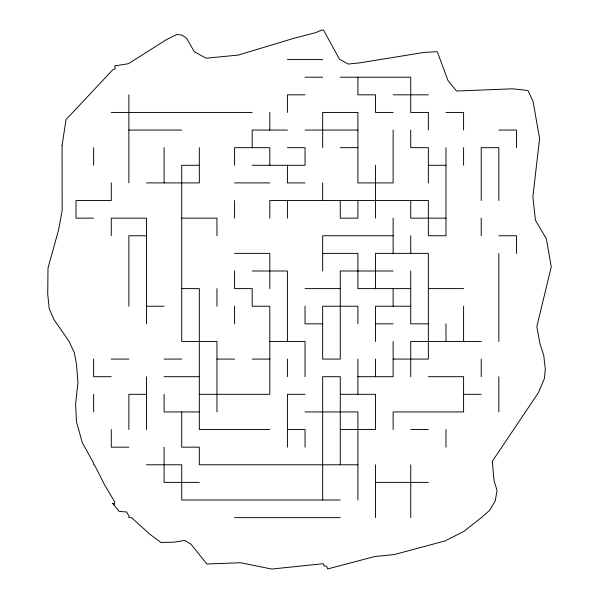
<?xml version="1.0" encoding="UTF-8"?>
<svg xmlns="http://www.w3.org/2000/svg" width="599" height="599" viewBox="0 0 599 599"><rect width="100%" height="100%" fill="white"/><g stroke="black" fill="none" stroke-linecap="round" stroke-linejoin="round"><path stroke-width="0.9" d="M287.423 59.586L322.659 59.586M305.041 77.204L322.659 77.204M340.277 77.204L410.742 77.204L410.742 112.44L428.36 112.44L428.36 130.058M305.041 94.822L287.423 94.822L287.423 112.44M393.131 94.822L428.36 94.822M111.257 112.44L252.194 112.44M393.131 112.44L375.513 112.44L375.513 94.822L357.895 94.822L357.895 77.204M445.978 112.44L463.596 112.44L463.596 130.058M128.875 130.058L181.722 130.058M287.423 130.058L252.194 130.058L252.194 147.676M305.041 130.058L357.895 130.058M498.832 130.058L516.45 130.058L516.45 147.676M287.423 147.676L305.041 147.676L305.041 165.287L252.194 165.287M340.277 147.676L357.895 147.676M199.34 165.287L181.722 165.287L181.722 341.46L216.958 341.46L216.958 411.932M428.36 165.287L445.978 165.287M146.493 182.905L199.34 182.905L199.34 147.676M234.576 182.905L269.812 182.905M305.041 182.905L287.423 182.905L287.423 165.287M93.639 218.141L76.021 218.141L76.021 200.523L111.257 200.523L111.257 182.905M181.722 218.141L216.958 218.141L216.958 235.759M445.978 218.141L410.742 218.141L410.742 200.523M146.493 235.759L128.875 235.759L128.875 306.224M393.131 235.759L322.659 235.759L322.659 270.995M498.832 235.759L516.45 235.759L516.45 253.377M234.576 253.377L269.812 253.377L269.812 288.613M322.659 253.377L357.895 253.377L357.895 288.613L410.742 288.613M252.194 270.995L287.423 270.995L287.423 341.46M393.131 270.995L340.277 270.995L340.277 359.078L322.659 359.078L322.659 306.224L357.895 306.224L357.895 323.842M181.722 288.613L199.34 288.613L199.34 429.543L269.812 429.543M305.041 288.613L340.277 288.613M428.36 288.613L463.596 288.613M146.493 306.224L164.104 306.224M410.742 306.224L375.513 306.224L375.513 341.46M322.659 323.842L305.041 323.842L305.041 306.224M375.513 323.842L393.131 323.842M428.36 323.842L410.742 323.842L410.742 270.995M269.812 341.46L305.041 341.46L305.041 376.696M481.214 341.46L410.742 341.46L410.742 376.696M111.257 359.078L128.875 359.078M164.104 359.078L181.722 359.078M216.958 359.078L234.576 359.078M252.194 359.078L269.812 359.078M393.131 359.078L428.36 359.078L428.36 253.377L375.513 253.377L375.513 288.613M111.257 376.696L93.639 376.696L93.639 359.078M164.104 376.696L199.34 376.696M357.895 376.696L393.131 376.696L393.131 341.46M428.36 376.696L463.596 376.696L463.596 411.932L393.131 411.932L393.131 429.543M146.493 394.314L128.875 394.314L128.875 429.543M199.34 394.314L269.812 394.314L269.812 306.224L252.194 306.224L252.194 288.613L234.576 288.613L234.576 270.995M305.041 394.314L287.423 394.314L287.423 447.161M340.277 394.314L375.513 394.314L375.513 429.543L340.277 429.543M463.596 394.314L481.214 394.314M199.34 411.932L164.104 411.932L164.104 394.314M305.041 411.932L357.895 411.932L357.895 500.015M287.423 429.543L305.041 429.543L305.041 447.161M410.742 429.543L428.36 429.543M128.875 447.161L111.257 447.161L111.257 429.543M146.493 464.779L181.722 464.779L181.722 500.015L340.277 500.015M357.895 464.779L199.34 464.779L199.34 447.161L181.722 447.161L181.722 411.932M199.34 482.397L164.104 482.397L164.104 447.161M375.513 482.397L428.36 482.397M234.576 517.633L340.277 517.633M498.832 200.523L498.832 147.676L481.214 147.676L481.214 200.523M498.832 253.377L498.832 341.46M498.832 376.696L498.832 411.932M481.214 218.141L481.214 235.759M481.214 359.078L481.214 376.696M463.596 147.676L463.596 165.287M463.596 306.224L463.596 341.46M445.978 147.676L445.978 235.759L428.36 235.759L428.36 200.523L269.812 200.523L269.812 218.141M445.978 323.842L445.978 341.46M445.978 429.543L445.978 447.161M428.36 182.905L428.36 147.676L410.742 147.676L410.742 130.058M410.742 235.759L410.742 253.377M410.742 464.779L410.742 517.633M393.131 130.058L393.131 182.905L357.895 182.905L357.895 112.44L322.659 112.44L322.659 147.676M393.131 218.141L393.131 253.377M393.131 288.613L393.131 306.224M375.513 165.287L375.513 218.141M375.513 359.078L375.513 376.696M375.513 464.779L375.513 517.633M357.895 200.523L357.895 218.141L340.277 218.141L340.277 200.523M357.895 359.078L357.895 394.314M340.277 464.779L340.277 376.696L322.659 376.696L322.659 500.015M322.659 182.905L322.659 200.523M287.423 200.523L287.423 218.141M287.423 359.078L287.423 376.696M269.812 112.44L269.812 130.058M269.812 165.287L269.812 147.676L234.576 147.676L234.576 165.287M234.576 200.523L234.576 218.141M234.576 306.224L234.576 323.842M216.958 288.613L216.958 306.224M164.104 147.676L164.104 182.905M146.493 323.842L146.493 218.141L111.257 218.141L111.257 235.759M146.493 376.696L146.493 429.543M128.875 94.822L128.875 182.905M93.639 147.676L93.639 165.287M93.639 394.314L93.639 411.932M62.079 145.28L62.169 210.481L58.567 230.038L48.01 268.008L47.725 293.982L49.14 308.29L53.843 319.364L68.93 341.116L74.306 352.594L76.545 364.536L77.96 382.349L75.616 403.861L76.41 421.546L82.318 442.706L92.86 461.709L93.639 463.244L93.639 464.779L94.417 464.779L104.84 485.302L114.896 502.224L114.117 504.815L112.567 503.22L119.096 511.389L126.718 511.995L127.767 514.286L128.875 515.282L128.875 517.633L131.473 517.633L150.162 534.488L160.921 542.462L173.92 542.177L184.784 540.41L191.036 544.244L206.827 564.003L240.566 562.731L271.774 569.05L323.175 563.704L324.126 565.935L326.605 566.13L327.646 568.945L374.869 556.516L394.202 554.569L445.035 540.957L464 531.298L481.304 517.693L489.608 510.326L495.238 500.966L497.043 490.386L494.018 480.555L492.326 461.297L538.456 392.585L544.401 378.471L545.3 369.531L543.742 355.267L539.984 343.841L536.824 326.522L551.275 266.81L546.385 238.844L535.424 220.2L532.885 196.727L539.587 138.504L533.035 101.351L527.951 90.486L512.699 88.817L456.505 91.026L448.03 80.625L437.285 51.679L424.137 52.413L359.213 62.94L348.079 64.041L339.446 59.129L323.445 29.95L320.832 30.377L315.8 32.608L293.892 38.284L238.26 55.093L205.981 58.208L194.226 51.611L186.776 38.598L182.178 35.071L176.72 34.525L166.148 39.811L128.493 63.689L114.783 65.912L115.255 68.668L112.769 69.784L66.047 119.575L62.079 145.28"/></g></svg>
